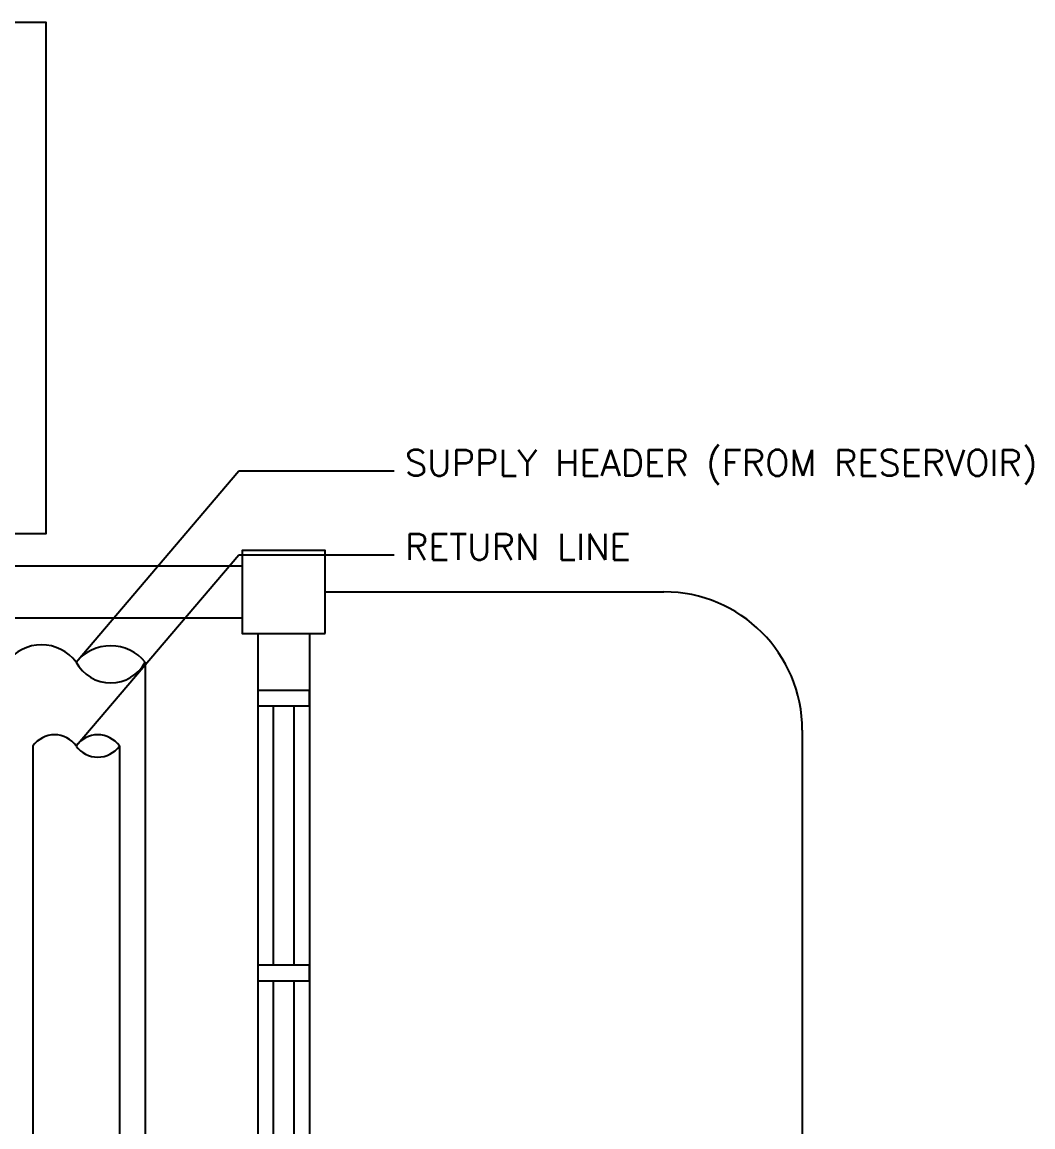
# Model space of a CAD drawing. Header units: inches. Extents: x 68782 to 87500, y -27905 to -16049.
# Drawn here: x 82619 to 85542, y -19602 to -16407 of the extents above; entities that cross this region are included whole.
import ezdxf

# ---------------------------------------------------------------- set-up
doc = ezdxf.new("R2010")
doc.units = ezdxf.units.IN
doc.header["$MEASUREMENT"] = 0
doc.layers.add('M-HVAC-PIPE-TEXT', color=2, linetype='Continuous', lineweight=25)
doc.layers.add('M-X-BKGD', color=8, linetype='Continuous')
doc.styles.add('SIMS', font='simplex.shx')
doc.styles.get("Standard").update_dxf_attribs({"font": 'arial.ttf'})
doc.dimstyles.get("Standard").update_dxf_attribs({"dimtxt": 0.18, "dimasz": 0.18, "dimexe": 0.18, "dimexo": 0.0625, "dimgap": 0.09, "dimtad": 0, "dimtih": 1, "dimtoh": 1, "dimdec": 4, "dimzin": 0, "dimdsep": 46, "dimtxsty": 'Standard', "dimcen": 0.09, "dimadec": 0, "dimazin": 0, "dimtfac": 1, "dimtdec": 4, "dimtofl": 0, "dimtmove": 0, "dimatfit": 3, "dimfxl": 1, "dimtolj": 1, "dimtzin": 0, "dimarcsym": 0})

# ---------------------------------------------------------------- blocks, each defined once
blk = doc.blocks.new('posts')
blk.add_lwpolyline([(13031, 9645), (13031, 9885), (12791, 9885), (12791, 9645)], close=True)

msp = doc.modelspace()

# ---------------------------------------------------------------- linework, layer by layer
at = {"layer": 'M-X-BKGD'}
for p, q in [((78495, -17979.9), (83255, -17979.9)), ((83495, -18054.9), (84475, -18054.9)), ((78495, -18129.9), (83255, -18129.9)), ((83300, -18174.9), (83300, -20934.9)), ((83450, -18174.9), (83450, -20934.9)), ((82975, -18257.8), (82975, -25279.9)), ((83450, -18339.9), (83300, -18339.9)), ((83300, -18339.9), (83300, -18384.9)), ((83450, -18384.9), (83450, -18339.9)), ((83300, -18384.9), (83450, -18384.9)), ((83345, -18384.9), (83345, -19134.9)), ((83405, -18384.9), (83405, -19134.9)), ((84875, -18454.9), (84875, -27904.9)), ((82650, -18500.6), (82650, -21308.9)), ((82900, -18500.6), (82900, -25264.9)), ((83450, -19134.9), (83300, -19134.9)), ((83300, -19134.9), (83300, -19179.9)), ((83450, -19179.9), (83450, -19134.9)), ((83300, -19179.9), (83450, -19179.9)), ((83345, -19179.9), (83345, -19929.9)), ((83405, -19179.9), (83405, -19929.9))]:
    msp.add_line(p, q, dxfattribs=at)
msp.add_lwpolyline([(80747.3, -16407.4), (82687.4, -16407.4), (82687.4, -17887), (80747.3, -17887)], close=True, dxfattribs=at)
for centre, radius, start, end in [((84475, -18454.9), 400, 0, 90), ((82675, -18333.5), 125.4, 37.1329, 142.8671), ((82875, -18340.9), 130, 39.7326, 140.2674), ((82875, -18205.2), 113, 207.7395, 332.2605), ((82712.5, -18544.8), 76.5, 35.2547, 144.7453), ((82837.5, -18545), 76.7, 35.3739, 144.6261), ((82837.5, -18456.3), 76.7, 215.3739, 324.6261)]:
    msp.add_arc(centre, radius, start, end, dxfattribs=at)

# ---------------------------------------------------------------- block references
msp.add_blockref('posts', (70464, -27819.9), dxfattribs=at)

# ---------------------------------------------------------------- texts
at = {"layer": 'M-HVAC-PIPE-TEXT', "color": 3, "char_height": 75, "width": 2390.022, "attachment_point": 1, "style": 'SIMS'}
for s, insert in [('\\A1;SUPPLY HEADER (FROM RESERVOIR)', (83725.9, -17644.2, -422.2)), ('\\A1;RETURN LINE', (83725.9, -17887, -422.2))]:
    msp.add_mtext(s, dxfattribs=dict(at, insert=insert))

# ---------------------------------------------------------------- leaders
at = {"color": 1}
for points in [[(82775, -18257.8), (83245.3, -17704.9), (83694.5, -17704.9)], [(82775, -18257.8), (83245.3, -17704.9), (83694.5, -17704.9)], [(82775, -18500.6), (83245.3, -17947.7), (83694.5, -17947.7)], [(82775, -18500.6), (83245.3, -17947.7), (83694.5, -17947.7)]]:
    msp.add_leader(points, dimstyle='Standard', override={"dimscale": 1, "dimasz": 0.08, "dimtad": 0, "dimfxl": 0.009}, dxfattribs=at)

doc.saveas('drawing.dxf')
